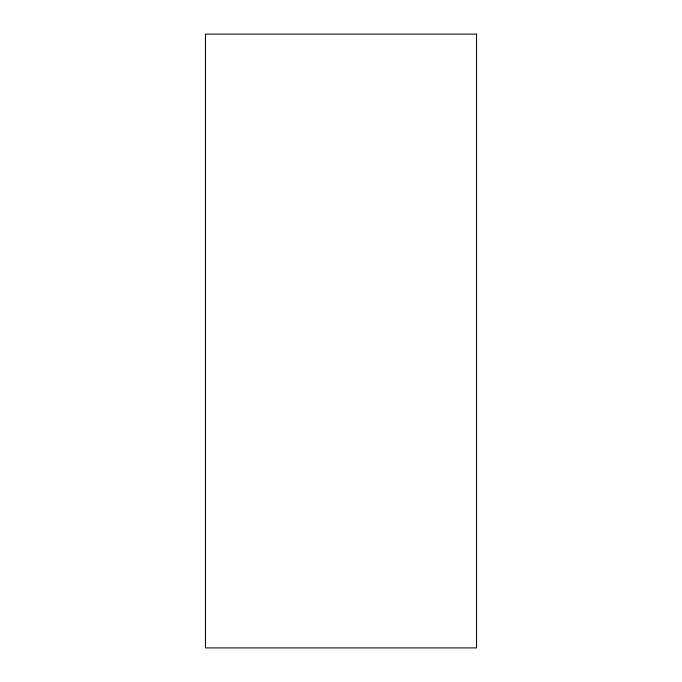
<?xml version="1.0" encoding="UTF-8"?>
<svg xmlns="http://www.w3.org/2000/svg" width="682" height="682" viewBox="0 0 682 682"><rect width="100%" height="100%" fill="white"/><g stroke="black" fill="none" stroke-linecap="round" stroke-linejoin="round"><path stroke-width="1.02" d="M476.548 34.1L205.453 34.1L205.453 647.9L476.548 647.9L476.548 34.1"/></g></svg>
